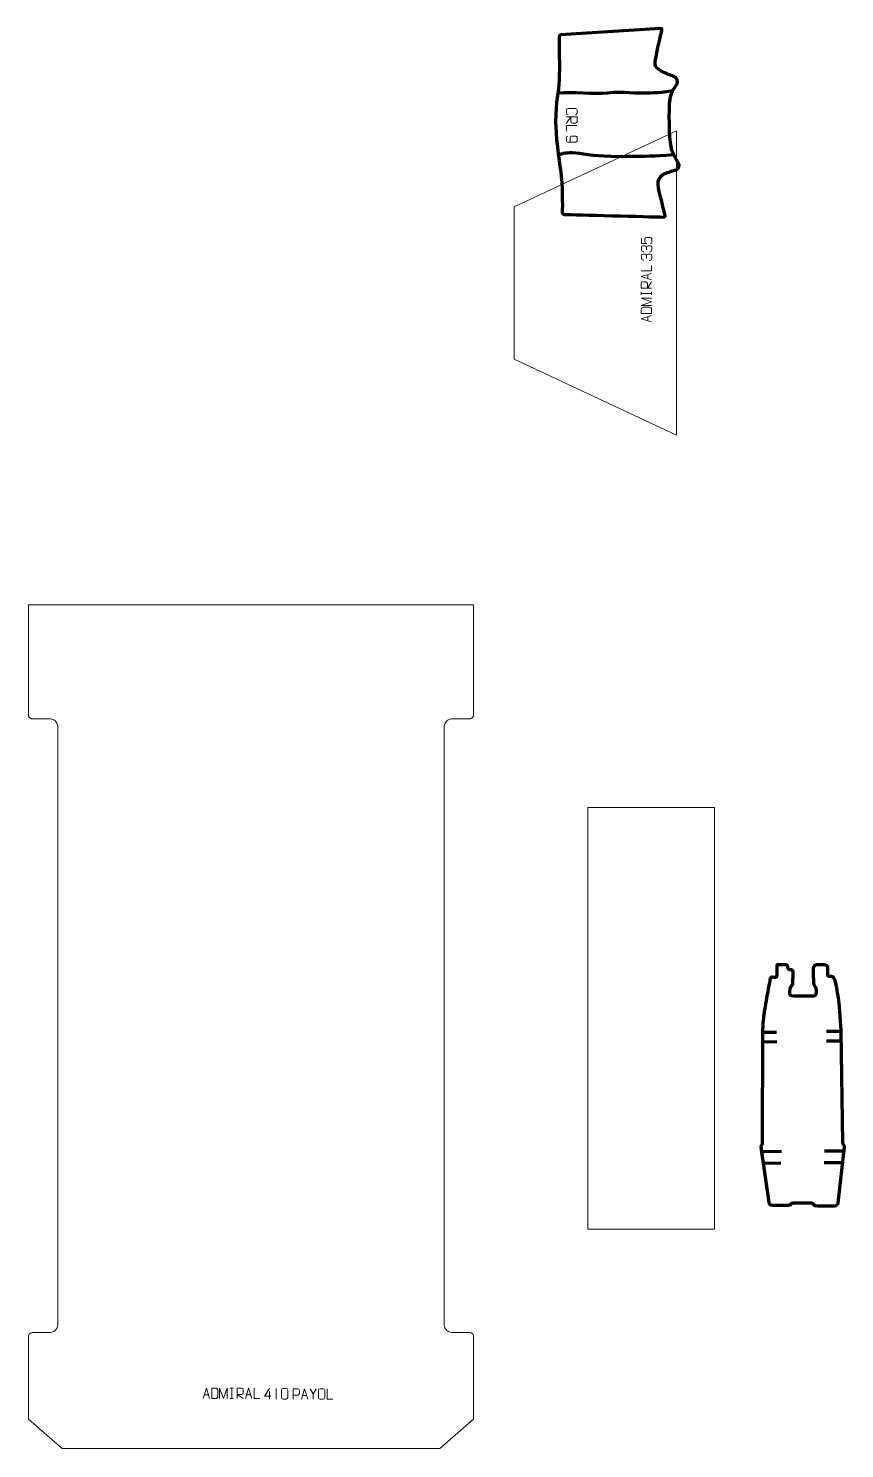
# Model space of a CAD drawing. Header units: millimetres. Extents: x -517 to 1416, y -1500 to 1867.
import ezdxf

# ---------------------------------------------------------------- set-up
doc = ezdxf.new("R2010")
doc.units = ezdxf.units.MM

msp = doc.modelspace()

# ---------------------------------------------------------------- linework, layer by layer
at = {"layer": 'layer 1', "color": 250, "lineweight": 9}
for points, knots in [([(761.3, 1662.1), (759, 1662.2), (757.5, 1663.9), (757.5, 1666.1), (757.5, 1666.1), (757.5, 1668.4), (757.5, 1670.7), (757.5, 1673.1), (757.5, 1673.1), (757.4, 1675), (759.3, 1677), (761.3, 1676.9), (761.3, 1676.9), (767.1, 1676.9), (772.8, 1676.9), (778.6, 1676.9), (778.6, 1676.9), (780.8, 1676.9), (782.5, 1675.2), (782.5, 1673), (782.5, 1673), (782.5, 1670.7), (782.5, 1668.4), (782.5, 1666.1), (782.5, 1666.1), (782.5, 1664.1), (781, 1662.1), (778.6, 1662.1)], [0, 0, 0, 0, 0.125, 0.125, 0.125, 0.125, 0.25, 0.25, 0.25, 0.25, 0.375, 0.375, 0.375, 0.375, 0.5, 0.5, 0.5, 0.5, 0.625, 0.625, 0.625, 0.625, 0.75, 0.75, 0.75, 0.75, 1, 1, 1, 1]), ([(757.5, 1656.9), (757.5, 1656.9), (782.4, 1656.9), (782.4, 1656.9), (782.4, 1656.9), (782.4, 1653.3), (782.4, 1649.7), (782.4, 1646.2), (782.4, 1646.2), (782.4, 1643.8), (780.9, 1642.3), (778.5, 1642.3), (778.5, 1642.3), (776.5, 1642.3), (773.4, 1642.3), (771.4, 1642.3), (771.4, 1642.3), (769.5, 1642.3), (767.6, 1644.1), (767.6, 1646.1), (767.6, 1646.1), (767.6, 1646.1), (767.6, 1656.9), (767.6, 1656.9), (767.6, 1656.9), (767.6, 1656.9), (757.5, 1642.3), (757.5, 1642.3)], [0, 0, 0, 0, 0.125, 0.125, 0.125, 0.125, 0.25, 0.25, 0.25, 0.25, 0.375, 0.375, 0.375, 0.375, 0.5, 0.5, 0.5, 0.5, 0.625, 0.625, 0.625, 0.625, 0.75, 0.75, 0.75, 0.75, 1, 1, 1, 1]), ([(757.5, 1623.1), (757.5, 1623.1), (757.5, 1636.1), (757.5, 1636.1), (757.5, 1636.1), (757.5, 1636.1), (782.4, 1636.1), (782.4, 1636.1)], [0, 0, 0, 0, 0.333333, 0.333333, 0.333333, 0.333333, 1, 1, 1, 1]), ([(760.4, 1611.5), (759.1, 1611.5), (757.4, 1610.1), (757.5, 1608.6), (757.5, 1608.6), (757.5, 1605.6), (757.5, 1602.6), (757.5, 1599.6), (757.5, 1599.6), (757.4, 1598.4), (758.9, 1596.7), (760.4, 1596.7), (760.4, 1596.7), (766.8, 1596.7), (773.1, 1596.7), (779.5, 1596.7), (779.5, 1596.7), (780.7, 1596.7), (782.4, 1598.4), (782.5, 1599.6), (782.5, 1599.6), (782.5, 1602.6), (782.5, 1605.6), (782.5, 1608.6), (782.5, 1608.6), (782.4, 1609.8), (780.8, 1611.5), (779.5, 1611.5), (779.5, 1611.5), (775.9, 1611.5), (772.3, 1611.5), (768.8, 1611.5), (768.8, 1611.5), (767.3, 1611.5), (765.8, 1609.9), (765.8, 1608.6), (765.8, 1608.6), (765.8, 1605.6), (765.8, 1602.6), (765.8, 1599.6), (765.8, 1599.6), (765.8, 1598.3), (767.3, 1596.6), (768.8, 1596.7)], [0, 0, 0, 0, 0.083333, 0.083333, 0.083333, 0.083333, 0.166667, 0.166667, 0.166667, 0.166667, 0.25, 0.25, 0.25, 0.25, 0.333333, 0.333333, 0.333333, 0.333333, 0.416667, 0.416667, 0.416667, 0.416667, 0.5, 0.5, 0.5, 0.5, 0.583333, 0.583333, 0.583333, 0.583333, 0.666667, 0.666667, 0.666667, 0.666667, 0.75, 0.75, 0.75, 0.75, 0.833333, 0.833333, 0.833333, 0.833333, 1, 1, 1, 1]), ([(940.7, 1336.9), (940.7, 1336.9), (938.8, 1336.9), (938.8, 1336.9), (938.8, 1336.9), (937.1, 1336.9), (935, 1339.5), (935, 1341.6), (935, 1341.6), (935, 1343.6), (935, 1345.7), (935, 1347.8), (935, 1347.8), (935, 1350), (936.8, 1351.6), (938.7, 1351.6), (938.7, 1351.6), (940.2, 1351.6), (941.6, 1351.6), (943, 1351.6), (943, 1351.6), (944.7, 1351.6), (946.9, 1350), (946.9, 1347.8), (946.9, 1347.8), (946.9, 1350), (948.7, 1351.6), (950.8, 1351.6), (950.8, 1351.6), (952.6, 1351.6), (954.4, 1351.6), (956.1, 1351.6), (956.1, 1351.6), (958.2, 1351.6), (960, 1349.6), (960, 1347.8), (960, 1347.8), (960, 1345.7), (960, 1343.6), (960, 1341.6), (960, 1341.6), (959.9, 1339.4), (957.5, 1336.9), (956.1, 1336.8), (956.1, 1336.8), (956.1, 1336.8), (954.2, 1336.8), (954.2, 1336.8)], [0, 0, 0, 0, 0.076923, 0.076923, 0.076923, 0.076923, 0.153846, 0.153846, 0.153846, 0.153846, 0.230769, 0.230769, 0.230769, 0.230769, 0.307692, 0.307692, 0.307692, 0.307692, 0.384615, 0.384615, 0.384615, 0.384615, 0.461538, 0.461538, 0.461538, 0.461538, 0.538462, 0.538462, 0.538462, 0.538462, 0.615385, 0.615385, 0.615385, 0.615385, 0.692308, 0.692308, 0.692308, 0.692308, 0.769231, 0.769231, 0.769231, 0.769231, 0.846154, 0.846154, 0.846154, 0.846154, 1, 1, 1, 1]), ([(935.1, 1369.3), (935.1, 1369.3), (935.1, 1356.4), (935.1, 1356.4), (935.1, 1356.4), (939.3, 1356.4), (943.5, 1356.4), (947.7, 1356.4), (947.7, 1356.4), (944.4, 1356.4), (943.4, 1358), (943.3, 1360.8), (943.3, 1360.8), (943.3, 1363.3), (943.3, 1365.7), (943.3, 1368.2), (943.3, 1368.2), (943.3, 1369.8), (945.7, 1371.3), (947.7, 1371.3), (947.7, 1371.3), (950.3, 1371.3), (952.9, 1371.3), (955.5, 1371.3), (955.5, 1371.3), (957.5, 1371.4), (959.9, 1369.9), (960, 1368.2), (960, 1368.2), (960, 1366.3), (960, 1361.4), (960, 1359.4), (960, 1359.4), (960, 1357.6), (958, 1356.5), (955.5, 1356.5)], [0, 0, 0, 0, 0.1, 0.1, 0.1, 0.1, 0.2, 0.2, 0.2, 0.2, 0.3, 0.3, 0.3, 0.3, 0.4, 0.4, 0.4, 0.4, 0.5, 0.5, 0.5, 0.5, 0.6, 0.6, 0.6, 0.6, 0.7, 0.7, 0.7, 0.7, 0.8, 0.8, 0.8, 0.8, 1, 1, 1, 1]), ([(940.7, 1316.9), (940.7, 1316.9), (938.8, 1316.9), (938.8, 1316.9), (938.8, 1316.9), (937.1, 1316.9), (935, 1319.5), (935, 1321.6), (935, 1321.6), (935, 1323.6), (935, 1325.7), (935, 1327.8), (935, 1327.8), (935, 1330), (936.8, 1331.6), (938.7, 1331.6), (938.7, 1331.6), (940.2, 1331.6), (941.6, 1331.6), (943, 1331.6), (943, 1331.6), (944.7, 1331.6), (946.9, 1330), (946.9, 1327.8), (946.9, 1327.8), (946.9, 1330), (948.7, 1331.6), (950.8, 1331.6), (950.8, 1331.6), (952.6, 1331.6), (954.4, 1331.6), (956.1, 1331.6), (956.1, 1331.6), (958.2, 1331.6), (960, 1329.6), (960, 1327.8), (960, 1327.8), (960, 1325.7), (960, 1323.6), (960, 1321.6), (960, 1321.6), (959.9, 1319.4), (957.5, 1316.9), (956.1, 1316.8), (956.1, 1316.8), (956.1, 1316.8), (954.2, 1316.8), (954.2, 1316.8)], [0, 0, 0, 0, 0.076923, 0.076923, 0.076923, 0.076923, 0.153846, 0.153846, 0.153846, 0.153846, 0.230769, 0.230769, 0.230769, 0.230769, 0.307692, 0.307692, 0.307692, 0.307692, 0.384615, 0.384615, 0.384615, 0.384615, 0.461538, 0.461538, 0.461538, 0.461538, 0.538462, 0.538462, 0.538462, 0.538462, 0.615385, 0.615385, 0.615385, 0.615385, 0.692308, 0.692308, 0.692308, 0.692308, 0.769231, 0.769231, 0.769231, 0.769231, 0.846154, 0.846154, 0.846154, 0.846154, 1, 1, 1, 1]), ([(959.2, 1304.9), (959.2, 1304.9), (959.2, 1292), (959.2, 1292), (959.2, 1292), (959.2, 1292), (934.3, 1292), (934.3, 1292)], [0, 0, 0, 0, 0.333333, 0.333333, 0.333333, 0.333333, 1, 1, 1, 1]), ([(959.2, 1271), (959.2, 1271), (934.3, 1278.3), (934.3, 1278.3), (934.3, 1278.3), (934.3, 1278.3), (959.2, 1285.9), (959.2, 1285.9)], [0, 0, 0, 0, 0.333333, 0.333333, 0.333333, 0.333333, 1, 1, 1, 1]), ([(959.2, 1251.1), (959.2, 1251.1), (934.3, 1251.1), (934.3, 1251.1), (934.3, 1251.1), (934.3, 1254.7), (934.3, 1258.3), (934.3, 1261.9), (934.3, 1261.9), (934.3, 1264.2), (935.8, 1265.8), (938.2, 1265.8), (938.2, 1265.8), (940.2, 1265.8), (943.3, 1265.8), (945.3, 1265.8), (945.3, 1265.8), (947.2, 1265.8), (949.1, 1263.9), (949.1, 1261.9), (949.1, 1261.9), (949.1, 1261.9), (949.1, 1251.1), (949.1, 1251.1), (949.1, 1251.1), (949.1, 1251.1), (959.2, 1265.8), (959.2, 1265.8)], [0, 0, 0, 0, 0.125, 0.125, 0.125, 0.125, 0.25, 0.25, 0.25, 0.25, 0.375, 0.375, 0.375, 0.375, 0.5, 0.5, 0.5, 0.5, 0.625, 0.625, 0.625, 0.625, 0.75, 0.75, 0.75, 0.75, 1, 1, 1, 1]), ([(959.2, 1209.6), (959.2, 1209.6), (934.3, 1209.6), (934.3, 1209.6), (934.3, 1209.6), (934.3, 1209.6), (959.2, 1218.5), (959.2, 1218.5), (959.2, 1218.5), (959.2, 1218.5), (934.3, 1227.3), (934.3, 1227.3), (934.3, 1227.3), (934.3, 1227.3), (959.2, 1227.3), (959.2, 1227.3)], [0, 0, 0, 0, 0.2, 0.2, 0.2, 0.2, 0.4, 0.4, 0.4, 0.4, 0.6, 0.6, 0.6, 0.6, 1, 1, 1, 1]), ([(959.2, 1191), (959.2, 1193.4), (959.2, 1198.3), (959.2, 1200.6), (959.2, 1200.6), (959.3, 1202.6), (955.8, 1205.9), (953.8, 1205.9), (953.8, 1205.9), (948, 1205.9), (945.8, 1205.9), (940, 1205.9), (940, 1205.9), (937.9, 1205.9), (934.3, 1202.5), (934.3, 1200.3), (934.3, 1200.3), (934.3, 1198), (934.3, 1193.3), (934.3, 1191), (934.3, 1191), (940, 1191), (953.4, 1191), (959.2, 1191)], [0, 0, 0, 0, 0.142857, 0.142857, 0.142857, 0.142857, 0.285714, 0.285714, 0.285714, 0.285714, 0.428571, 0.428571, 0.428571, 0.428571, 0.571429, 0.571429, 0.571429, 0.571429, 0.714286, 0.714286, 0.714286, 0.714286, 1, 1, 1, 1]), ([(959.2, 1171), (959.2, 1171), (934.3, 1178.3), (934.3, 1178.3), (934.3, 1178.3), (934.3, 1178.3), (959.2, 1185.9), (959.2, 1185.9)], [0, 0, 0, 0, 0.333333, 0.333333, 0.333333, 0.333333, 1, 1, 1, 1]), ([(-103.2, -1381.5), (-103.2, -1381.5), (-95.8, -1356.5), (-95.8, -1356.5), (-95.8, -1356.5), (-95.8, -1356.5), (-88.3, -1381.5), (-88.3, -1381.5)], [0, 0, 0, 0, 0.333333, 0.333333, 0.333333, 0.333333, 1, 1, 1, 1]), ([(-83.1, -1381.5), (-80.8, -1381.5), (-75.8, -1381.5), (-73.5, -1381.5), (-73.5, -1381.5), (-71.6, -1381.6), (-68.3, -1378.1), (-68.3, -1376), (-68.3, -1376), (-68.3, -1370.3), (-68.3, -1368.1), (-68.3, -1362.3), (-68.3, -1362.3), (-68.3, -1360.2), (-71.7, -1356.5), (-73.8, -1356.5), (-73.8, -1356.5), (-76.1, -1356.5), (-80.9, -1356.5), (-83.2, -1356.5), (-83.2, -1356.5), (-83.2, -1362.3), (-83.1, -1375.7), (-83.1, -1381.5)], [0, 0, 0, 0, 0.142857, 0.142857, 0.142857, 0.142857, 0.285714, 0.285714, 0.285714, 0.285714, 0.428571, 0.428571, 0.428571, 0.428571, 0.571429, 0.571429, 0.571429, 0.571429, 0.714286, 0.714286, 0.714286, 0.714286, 1, 1, 1, 1]), ([(-64.6, -1381.5), (-64.6, -1381.5), (-64.6, -1356.5), (-64.6, -1356.5), (-64.6, -1356.5), (-64.6, -1356.5), (-55.6, -1381.5), (-55.6, -1381.5), (-55.6, -1381.5), (-55.6, -1381.5), (-46.9, -1356.5), (-46.9, -1356.5), (-46.9, -1356.5), (-46.9, -1356.5), (-46.9, -1381.5), (-46.9, -1381.5)], [0, 0, 0, 0, 0.2, 0.2, 0.2, 0.2, 0.4, 0.4, 0.4, 0.4, 0.6, 0.6, 0.6, 0.6, 1, 1, 1, 1]), ([(-23.1, -1381.5), (-23.1, -1381.5), (-23.1, -1356.5), (-23.1, -1356.5), (-23.1, -1356.5), (-19.5, -1356.5), (-15.9, -1356.5), (-12.3, -1356.5), (-12.3, -1356.5), (-9.9, -1356.6), (-8.4, -1358.1), (-8.4, -1360.4), (-8.4, -1360.4), (-8.4, -1362.5), (-8.4, -1365.5), (-8.4, -1367.6), (-8.4, -1367.6), (-8.4, -1369.4), (-10.2, -1371.4), (-12.2, -1371.4), (-12.2, -1371.4), (-12.2, -1371.4), (-23.1, -1371.4), (-23.1, -1371.4), (-23.1, -1371.4), (-23.1, -1371.4), (-8.4, -1381.5), (-8.4, -1381.5)], [0, 0, 0, 0, 0.125, 0.125, 0.125, 0.125, 0.25, 0.25, 0.25, 0.25, 0.375, 0.375, 0.375, 0.375, 0.5, 0.5, 0.5, 0.5, 0.625, 0.625, 0.625, 0.625, 0.75, 0.75, 0.75, 0.75, 1, 1, 1, 1]), ([(-3.2, -1381.5), (-3.2, -1381.5), (4.2, -1356.5), (4.2, -1356.5), (4.2, -1356.5), (4.2, -1356.5), (11.7, -1381.5), (11.7, -1381.5)], [0, 0, 0, 0, 0.333333, 0.333333, 0.333333, 0.333333, 1, 1, 1, 1]), ([(30.7, -1381.5), (30.7, -1381.5), (17.8, -1381.5), (17.8, -1381.5), (17.8, -1381.5), (17.8, -1381.5), (17.8, -1356.5), (17.8, -1356.5)], [0, 0, 0, 0, 0.333333, 0.333333, 0.333333, 0.333333, 1, 1, 1, 1]), ([(57, -1375.5), (57, -1375.5), (42.2, -1375.5), (42.2, -1375.5), (42.2, -1375.5), (42.2, -1375.5), (54.1, -1357.5), (54.1, -1357.5)], [0, 0, 0, 0, 0.333333, 0.333333, 0.333333, 0.333333, 1, 1, 1, 1]), ([(86, -1357.5), (88.4, -1357.5), (90.7, -1357.5), (93.1, -1357.5), (93.1, -1357.5), (95.1, -1357.4), (97.1, -1358.9), (97.1, -1361.4), (97.1, -1361.4), (97.1, -1367.1), (97.1, -1372.9), (97.1, -1378.6), (97.1, -1378.6), (97, -1381), (95.3, -1382.5), (93.1, -1382.5), (93.1, -1382.5), (90.7, -1382.5), (88.4, -1382.5), (86, -1382.5), (86, -1382.5), (84, -1382.6), (82, -1380.7), (82, -1378.7), (82, -1378.7), (82, -1372.9), (82, -1367.1), (82, -1361.3), (82, -1361.3), (82, -1359.2), (83.8, -1357.5), (86, -1357.5)], [0, 0, 0, 0, 0.111111, 0.111111, 0.111111, 0.111111, 0.222222, 0.222222, 0.222222, 0.222222, 0.333333, 0.333333, 0.333333, 0.333333, 0.444444, 0.444444, 0.444444, 0.444444, 0.555556, 0.555556, 0.555556, 0.555556, 0.666667, 0.666667, 0.666667, 0.666667, 0.777778, 0.777778, 0.777778, 0.777778, 1, 1, 1, 1]), ([(109.8, -1383.1), (109.8, -1383.1), (109.8, -1358.1), (109.8, -1358.1), (109.8, -1358.1), (113.4, -1358.1), (117, -1358.1), (120.6, -1358.1), (120.6, -1358.1), (122.9, -1358.1), (124.5, -1359.6), (124.5, -1362), (124.5, -1362), (124.5, -1364), (124.5, -1367.1), (124.5, -1369.1), (124.5, -1369.1), (124.5, -1371), (122.6, -1372.9), (120.6, -1373), (120.6, -1373), (120.6, -1373), (109.8, -1373), (109.8, -1373)], [0, 0, 0, 0, 0.142857, 0.142857, 0.142857, 0.142857, 0.285714, 0.285714, 0.285714, 0.285714, 0.428571, 0.428571, 0.428571, 0.428571, 0.571429, 0.571429, 0.571429, 0.571429, 0.714286, 0.714286, 0.714286, 0.714286, 1, 1, 1, 1]), ([(129.7, -1383.1), (129.7, -1383.1), (137, -1358.1), (137, -1358.1), (137, -1358.1), (137, -1358.1), (144.6, -1383.1), (144.6, -1383.1)], [0, 0, 0, 0, 0.333333, 0.333333, 0.333333, 0.333333, 1, 1, 1, 1]), ([(164.5, -1358.1), (164.5, -1358.1), (157.1, -1370), (157.1, -1370), (157.1, -1370), (157.1, -1370), (157.1, -1383.1), (157.1, -1383.1)], [0, 0, 0, 0, 0.333333, 0.333333, 0.333333, 0.333333, 1, 1, 1, 1]), ([(173.6, -1358.1), (175.9, -1358.1), (178.3, -1358.1), (180.6, -1358.1), (180.6, -1358.1), (182.5, -1358.1), (184.5, -1359.6), (184.6, -1362), (184.6, -1362), (184.6, -1367.7), (184.6, -1373.5), (184.6, -1379.2), (184.6, -1379.2), (184.4, -1381.6), (182.7, -1383), (180.6, -1383.1), (180.6, -1383.1), (178.3, -1383.1), (175.9, -1383.1), (173.6, -1383.1), (173.6, -1383.1), (171.7, -1383.2), (169.7, -1381.3), (169.7, -1379.3), (169.7, -1379.3), (169.7, -1373.5), (169.7, -1367.7), (169.7, -1361.9), (169.7, -1361.9), (169.7, -1359.8), (171.5, -1358.1), (173.6, -1358.1)], [0, 0, 0, 0, 0.111111, 0.111111, 0.111111, 0.111111, 0.222222, 0.222222, 0.222222, 0.222222, 0.333333, 0.333333, 0.333333, 0.333333, 0.444444, 0.444444, 0.444444, 0.444444, 0.555556, 0.555556, 0.555556, 0.555556, 0.666667, 0.666667, 0.666667, 0.666667, 0.777778, 0.777778, 0.777778, 0.777778, 1, 1, 1, 1]), ([(203.6, -1383.1), (203.6, -1383.1), (190.7, -1383.1), (190.7, -1383.1), (190.7, -1383.1), (190.7, -1383.1), (190.7, -1358.1), (190.7, -1358.1)], [0, 0, 0, 0, 0.333333, 0.333333, 0.333333, 0.333333, 1, 1, 1, 1])]:
    msp.add_open_spline(points, degree=3, knots=knots, dxfattribs=at)
at = {"layer": 'layer 1', "color": 242, "lineweight": 9}
for points, knots in [([(633.5, 1082.4), (633.5, 1082.4), (633.5, 1443.9), (633.5, 1443.9), (633.5, 1443.9), (633.5, 1443.9), (1018.5, 1624.1), (1018.5, 1624.1), (1018.5, 1624.1), (1018.5, 1624.1), (1018.5, 902.2), (1018.5, 902.2), (1018.5, 902.2), (1018.5, 902.2), (633.5, 1082.4), (633.5, 1082.4)], [0, 0, 0, 0, 0.2, 0.2, 0.2, 0.2, 0.4, 0.4, 0.4, 0.4, 0.6, 0.6, 0.6, 0.6, 1, 1, 1, 1]), ([(532.5, -1226.3), (532.5, -1226.3), (533.6, -1227.1), (533.6, -1227.1), (533.6, -1227.1), (533.6, -1227.1), (534.6, -1227.9), (534.6, -1227.9), (534.6, -1227.9), (534.6, -1227.9), (535.4, -1228.9), (535.4, -1228.9), (535.4, -1228.9), (535.4, -1228.9), (536.2, -1230), (536.2, -1230), (536.2, -1230), (536.2, -1230), (536.7, -1231.2), (536.7, -1231.2), (536.7, -1231.2), (536.7, -1231.2), (537.2, -1232.4), (537.2, -1232.4), (537.2, -1232.4), (537.2, -1232.4), (537.4, -1233.7), (537.4, -1233.7), (537.4, -1233.7), (537.4, -1233.7), (537.5, -1235), (537.5, -1235), (537.5, -1235), (537.5, -1235), (537.5, -1430), (537.5, -1430), (537.5, -1430), (537.5, -1430), (457.5, -1500), (457.5, -1500), (457.5, -1500), (457.5, -1500), (-437.5, -1500), (-437.5, -1500), (-437.5, -1500), (-437.5, -1500), (-517.5, -1430), (-517.5, -1430), (-517.5, -1430), (-517.5, -1430), (-517.5, -1235), (-517.5, -1235), (-517.5, -1235), (-517.5, -1235), (-517.4, -1233.7), (-517.4, -1233.7), (-517.4, -1233.7), (-517.4, -1233.7), (-517.2, -1232.4), (-517.2, -1232.4), (-517.2, -1232.4), (-517.2, -1232.4), (-516.7, -1231.2), (-516.7, -1231.2), (-516.7, -1231.2), (-516.7, -1231.2), (-516.2, -1230), (-516.2, -1230), (-516.2, -1230), (-516.2, -1230), (-515.4, -1228.9), (-515.4, -1228.9), (-515.4, -1228.9), (-515.4, -1228.9), (-514.6, -1227.9), (-514.6, -1227.9), (-514.6, -1227.9), (-514.6, -1227.9), (-513.6, -1227.1), (-513.6, -1227.1), (-513.6, -1227.1), (-513.6, -1227.1), (-512.5, -1226.3), (-512.5, -1226.3), (-512.5, -1226.3), (-512.5, -1226.3), (-511.3, -1225.8), (-511.3, -1225.8), (-511.3, -1225.8), (-511.3, -1225.8), (-510.1, -1225.3), (-510.1, -1225.3), (-510.1, -1225.3), (-510.1, -1225.3), (-508.8, -1225.1), (-508.8, -1225.1), (-508.8, -1225.1), (-508.8, -1225.1), (-507.5, -1225), (-507.5, -1225), (-507.5, -1225), (-507.5, -1225), (-467.5, -1225), (-467.5, -1225), (-467.5, -1225), (-467.5, -1225), (-464.9, -1224.8), (-464.9, -1224.8), (-464.9, -1224.8), (-464.9, -1224.8), (-462.3, -1224.3), (-462.3, -1224.3), (-462.3, -1224.3), (-462.3, -1224.3), (-459.8, -1223.5), (-459.8, -1223.5), (-459.8, -1223.5), (-459.8, -1223.5), (-457.5, -1222.3), (-457.5, -1222.3), (-457.5, -1222.3), (-457.5, -1222.3), (-455.3, -1220.9), (-455.3, -1220.9), (-455.3, -1220.9), (-455.3, -1220.9), (-453.4, -1219.1), (-453.4, -1219.1), (-453.4, -1219.1), (-453.4, -1219.1), (-451.6, -1217.2), (-451.6, -1217.2), (-451.6, -1217.2), (-451.6, -1217.2), (-450.2, -1215), (-450.2, -1215), (-450.2, -1215), (-450.2, -1215), (-449, -1212.7), (-449, -1212.7), (-449, -1212.7), (-449, -1212.7), (-448.2, -1210.2), (-448.2, -1210.2), (-448.2, -1210.2), (-448.2, -1210.2), (-447.7, -1207.6), (-447.7, -1207.6), (-447.7, -1207.6), (-447.7, -1207.6), (-447.5, -1205), (-447.5, -1205), (-447.5, -1205), (-447.5, -1205), (-447.5, 210), (-447.5, 210), (-447.5, 210), (-447.5, 210), (-447.7, 212.6), (-447.7, 212.6), (-447.7, 212.6), (-447.7, 212.6), (-448.2, 215.2), (-448.2, 215.2), (-448.2, 215.2), (-448.2, 215.2), (-449, 217.6), (-449, 217.6), (-449, 217.6), (-449, 217.6), (-450.2, 220), (-450.2, 220), (-450.2, 220), (-450.2, 220), (-451.6, 222.1), (-451.6, 222.1), (-451.6, 222.1), (-451.6, 222.1), (-453.3, 224.1), (-453.3, 224.1), (-453.3, 224.1), (-453.3, 224.1), (-455.3, 225.8), (-455.3, 225.8), (-455.3, 225.8), (-455.3, 225.8), (-457.4, 227.3), (-457.4, 227.3), (-457.4, 227.3), (-457.4, 227.3), (-459.8, 228.4), (-459.8, 228.4), (-459.8, 228.4), (-459.8, 228.4), (-462.2, 229.3), (-462.2, 229.3), (-462.2, 229.3), (-462.2, 229.3), (-464.8, 229.8), (-464.8, 229.8), (-464.8, 229.8), (-464.8, 229.8), (-467.4, 230), (-467.4, 230), (-467.4, 230), (-467.4, 230), (-507.5, 230), (-507.5, 230), (-507.5, 230), (-507.5, 230), (-508.8, 230.1), (-508.8, 230.1), (-508.8, 230.1), (-508.8, 230.1), (-510.1, 230.3), (-510.1, 230.3), (-510.1, 230.3), (-510.1, 230.3), (-511.3, 230.8), (-511.3, 230.8), (-511.3, 230.8), (-511.3, 230.8), (-512.5, 231.3), (-512.5, 231.3), (-512.5, 231.3), (-512.5, 231.3), (-513.6, 232.1), (-513.6, 232.1), (-513.6, 232.1), (-513.6, 232.1), (-514.6, 232.9), (-514.6, 232.9), (-514.6, 232.9), (-514.6, 232.9), (-515.4, 233.9), (-515.4, 233.9), (-515.4, 233.9), (-515.4, 233.9), (-516.2, 235), (-516.2, 235), (-516.2, 235), (-516.2, 235), (-516.7, 236.2), (-516.7, 236.2), (-516.7, 236.2), (-516.7, 236.2), (-517.2, 237.4), (-517.2, 237.4), (-517.2, 237.4), (-517.2, 237.4), (-517.4, 238.7), (-517.4, 238.7), (-517.4, 238.7), (-517.4, 238.7), (-517.5, 240), (-517.5, 240), (-517.5, 240), (-517.5, 240), (-517.5, 500), (-517.5, 500), (-517.5, 500), (-517.5, 500), (537.5, 500), (537.5, 500), (537.5, 500), (537.5, 500), (537.5, 240), (537.5, 240), (537.5, 240), (537.5, 240), (537.4, 238.7), (537.4, 238.7), (537.4, 238.7), (537.4, 238.7), (537.2, 237.4), (537.2, 237.4), (537.2, 237.4), (537.2, 237.4), (536.7, 236.2), (536.7, 236.2), (536.7, 236.2), (536.7, 236.2), (536.2, 235), (536.2, 235), (536.2, 235), (536.2, 235), (535.4, 233.9), (535.4, 233.9), (535.4, 233.9), (535.4, 233.9), (534.6, 232.9), (534.6, 232.9), (534.6, 232.9), (534.6, 232.9), (533.6, 232.1), (533.6, 232.1), (533.6, 232.1), (533.6, 232.1), (532.5, 231.3), (532.5, 231.3), (532.5, 231.3), (532.5, 231.3), (531.3, 230.8), (531.3, 230.8), (531.3, 230.8), (531.3, 230.8), (530.1, 230.3), (530.1, 230.3), (530.1, 230.3), (530.1, 230.3), (528.8, 230.1), (528.8, 230.1), (528.8, 230.1), (528.8, 230.1), (527.5, 230), (527.5, 230), (527.5, 230), (527.5, 230), (487.4, 230), (487.4, 230), (487.4, 230), (487.4, 230), (484.8, 229.8), (484.8, 229.8), (484.8, 229.8), (484.8, 229.8), (482.2, 229.3), (482.2, 229.3), (482.2, 229.3), (482.2, 229.3), (479.8, 228.4), (479.8, 228.4), (479.8, 228.4), (479.8, 228.4), (477.4, 227.3), (477.4, 227.3), (477.4, 227.3), (477.4, 227.3), (475.3, 225.8), (475.3, 225.8), (475.3, 225.8), (475.3, 225.8), (473.3, 224.1), (473.3, 224.1), (473.3, 224.1), (473.3, 224.1), (471.6, 222.1), (471.6, 222.1), (471.6, 222.1), (471.6, 222.1), (470.2, 220), (470.2, 220), (470.2, 220), (470.2, 220), (469, 217.6), (469, 217.6), (469, 217.6), (469, 217.6), (468.2, 215.2), (468.2, 215.2), (468.2, 215.2), (468.2, 215.2), (467.7, 212.6), (467.7, 212.6), (467.7, 212.6), (467.7, 212.6), (467.5, 210), (467.5, 210), (467.5, 210), (467.5, 210), (467.5, -1205), (467.5, -1205), (467.5, -1205), (467.5, -1205), (467.7, -1207.6), (467.7, -1207.6), (467.7, -1207.6), (467.7, -1207.6), (468.2, -1210.2), (468.2, -1210.2), (468.2, -1210.2), (468.2, -1210.2), (469, -1212.7), (469, -1212.7), (469, -1212.7), (469, -1212.7), (470.2, -1215), (470.2, -1215), (470.2, -1215), (470.2, -1215), (471.6, -1217.2), (471.6, -1217.2), (471.6, -1217.2), (471.6, -1217.2), (473.4, -1219.1), (473.4, -1219.1), (473.4, -1219.1), (473.4, -1219.1), (475.3, -1220.9), (475.3, -1220.9), (475.3, -1220.9), (475.3, -1220.9), (477.5, -1222.3), (477.5, -1222.3), (477.5, -1222.3), (477.5, -1222.3), (479.8, -1223.5), (479.8, -1223.5), (479.8, -1223.5), (479.8, -1223.5), (482.3, -1224.3), (482.3, -1224.3), (482.3, -1224.3), (482.3, -1224.3), (484.9, -1224.8), (484.9, -1224.8), (484.9, -1224.8), (484.9, -1224.8), (487.5, -1225), (487.5, -1225), (487.5, -1225), (487.5, -1225), (527.5, -1225), (527.5, -1225), (527.5, -1225), (527.5, -1225), (528.8, -1225.1), (528.8, -1225.1), (528.8, -1225.1), (528.8, -1225.1), (530.1, -1225.3), (530.1, -1225.3), (530.1, -1225.3), (530.1, -1225.3), (531.3, -1225.8), (531.3, -1225.8), (531.3, -1225.8), (531.3, -1225.8), (532.5, -1226.3), (532.5, -1226.3)], [0, 0, 0, 0, 0.009009, 0.009009, 0.009009, 0.009009, 0.018018, 0.018018, 0.018018, 0.018018, 0.027027, 0.027027, 0.027027, 0.027027, 0.036036, 0.036036, 0.036036, 0.036036, 0.045045, 0.045045, 0.045045, 0.045045, 0.054054, 0.054054, 0.054054, 0.054054, 0.063063, 0.063063, 0.063063, 0.063063, 0.072072, 0.072072, 0.072072, 0.072072, 0.081081, 0.081081, 0.081081, 0.081081, 0.09009, 0.09009, 0.09009, 0.09009, 0.099099, 0.099099, 0.099099, 0.099099, 0.108108, 0.108108, 0.108108, 0.108108, 0.117117, 0.117117, 0.117117, 0.117117, 0.126126, 0.126126, 0.126126, 0.126126, 0.135135, 0.135135, 0.135135, 0.135135, 0.144144, 0.144144, 0.144144, 0.144144, 0.153153, 0.153153, 0.153153, 0.153153, 0.162162, 0.162162, 0.162162, 0.162162, 0.171171, 0.171171, 0.171171, 0.171171, 0.18018, 0.18018, 0.18018, 0.18018, 0.189189, 0.189189, 0.189189, 0.189189, 0.198198, 0.198198, 0.198198, 0.198198, 0.207207, 0.207207, 0.207207, 0.207207, 0.216216, 0.216216, 0.216216, 0.216216, 0.225225, 0.225225, 0.225225, 0.225225, 0.234234, 0.234234, 0.234234, 0.234234, 0.243243, 0.243243, 0.243243, 0.243243, 0.252252, 0.252252, 0.252252, 0.252252, 0.261261, 0.261261, 0.261261, 0.261261, 0.27027, 0.27027, 0.27027, 0.27027, 0.279279, 0.279279, 0.279279, 0.279279, 0.288288, 0.288288, 0.288288, 0.288288, 0.297297, 0.297297, 0.297297, 0.297297, 0.306306, 0.306306, 0.306306, 0.306306, 0.315315, 0.315315, 0.315315, 0.315315, 0.324324, 0.324324, 0.324324, 0.324324, 0.333333, 0.333333, 0.333333, 0.333333, 0.342342, 0.342342, 0.342342, 0.342342, 0.351351, 0.351351, 0.351351, 0.351351, 0.36036, 0.36036, 0.36036, 0.36036, 0.369369, 0.369369, 0.369369, 0.369369, 0.378378, 0.378378, 0.378378, 0.378378, 0.387387, 0.387387, 0.387387, 0.387387, 0.396396, 0.396396, 0.396396, 0.396396, 0.405405, 0.405405, 0.405405, 0.405405, 0.414414, 0.414414, 0.414414, 0.414414, 0.423423, 0.423423, 0.423423, 0.423423, 0.432432, 0.432432, 0.432432, 0.432432, 0.441441, 0.441441, 0.441441, 0.441441, 0.45045, 0.45045, 0.45045, 0.45045, 0.459459, 0.459459, 0.459459, 0.459459, 0.468468, 0.468468, 0.468468, 0.468468, 0.477477, 0.477477, 0.477477, 0.477477, 0.486486, 0.486486, 0.486486, 0.486486, 0.495495, 0.495495, 0.495495, 0.495495, 0.504505, 0.504505, 0.504505, 0.504505, 0.513514, 0.513514, 0.513514, 0.513514, 0.522523, 0.522523, 0.522523, 0.522523, 0.531532, 0.531532, 0.531532, 0.531532, 0.540541, 0.540541, 0.540541, 0.540541, 0.54955, 0.54955, 0.54955, 0.54955, 0.558559, 0.558559, 0.558559, 0.558559, 0.567568, 0.567568, 0.567568, 0.567568, 0.576577, 0.576577, 0.576577, 0.576577, 0.585586, 0.585586, 0.585586, 0.585586, 0.594595, 0.594595, 0.594595, 0.594595, 0.603604, 0.603604, 0.603604, 0.603604, 0.612613, 0.612613, 0.612613, 0.612613, 0.621622, 0.621622, 0.621622, 0.621622, 0.630631, 0.630631, 0.630631, 0.630631, 0.63964, 0.63964, 0.63964, 0.63964, 0.648649, 0.648649, 0.648649, 0.648649, 0.657658, 0.657658, 0.657658, 0.657658, 0.666667, 0.666667, 0.666667, 0.666667, 0.675676, 0.675676, 0.675676, 0.675676, 0.684685, 0.684685, 0.684685, 0.684685, 0.693694, 0.693694, 0.693694, 0.693694, 0.702703, 0.702703, 0.702703, 0.702703, 0.711712, 0.711712, 0.711712, 0.711712, 0.720721, 0.720721, 0.720721, 0.720721, 0.72973, 0.72973, 0.72973, 0.72973, 0.738739, 0.738739, 0.738739, 0.738739, 0.747748, 0.747748, 0.747748, 0.747748, 0.756757, 0.756757, 0.756757, 0.756757, 0.765766, 0.765766, 0.765766, 0.765766, 0.774775, 0.774775, 0.774775, 0.774775, 0.783784, 0.783784, 0.783784, 0.783784, 0.792793, 0.792793, 0.792793, 0.792793, 0.801802, 0.801802, 0.801802, 0.801802, 0.810811, 0.810811, 0.810811, 0.810811, 0.81982, 0.81982, 0.81982, 0.81982, 0.828829, 0.828829, 0.828829, 0.828829, 0.837838, 0.837838, 0.837838, 0.837838, 0.846847, 0.846847, 0.846847, 0.846847, 0.855856, 0.855856, 0.855856, 0.855856, 0.864865, 0.864865, 0.864865, 0.864865, 0.873874, 0.873874, 0.873874, 0.873874, 0.882883, 0.882883, 0.882883, 0.882883, 0.891892, 0.891892, 0.891892, 0.891892, 0.900901, 0.900901, 0.900901, 0.900901, 0.90991, 0.90991, 0.90991, 0.90991, 0.918919, 0.918919, 0.918919, 0.918919, 0.927928, 0.927928, 0.927928, 0.927928, 0.936937, 0.936937, 0.936937, 0.936937, 0.945946, 0.945946, 0.945946, 0.945946, 0.954955, 0.954955, 0.954955, 0.954955, 0.963964, 0.963964, 0.963964, 0.963964, 0.972973, 0.972973, 0.972973, 0.972973, 0.981982, 0.981982, 0.981982, 0.981982, 1, 1, 1, 1]), ([(807.8, -980), (807.8, -980), (807.8, 20), (807.8, 20), (807.8, 20), (807.8, 20), (1107.8, 20), (1107.8, 20), (1107.8, 20), (1107.8, 20), (1107.8, -980), (1107.8, -980), (1107.8, -980), (1107.8, -980), (807.8, -980), (807.8, -980)], [0, 0, 0, 0, 0.2, 0.2, 0.2, 0.2, 0.4, 0.4, 0.4, 0.4, 0.6, 0.6, 0.6, 0.6, 1, 1, 1, 1])]:
    msp.add_open_spline(points, degree=3, knots=knots, dxfattribs=at)
at = {"layer": 'layer 1', "color": 250, "lineweight": 9}
for points in [[(946.9, 1341.6), (946.9, 1341.6), (946.9, 1347.8), (946.9, 1347.8)], [(946.9, 1321.6), (946.9, 1321.6), (946.9, 1327.8), (946.9, 1327.8)], [(950, 1273.7), (950, 1273.7), (950, 1283.2), (950, 1283.2)], [(934.3, 1234.8), (934.3, 1234.8), (934.3, 1242), (934.3, 1242)], [(934.3, 1238.4), (934.3, 1238.4), (959.2, 1238.4), (959.2, 1238.4)], [(959.2, 1234.8), (959.2, 1234.8), (959.2, 1242), (959.2, 1242)], [(950, 1173.7), (950, 1173.7), (950, 1183.2), (950, 1183.2)], [(-100.5, -1372.2), (-100.5, -1372.2), (-91, -1372.2), (-91, -1372.2)], [(-39.3, -1356.5), (-39.3, -1356.5), (-32.1, -1356.5), (-32.1, -1356.5)], [(-35.7, -1356.5), (-35.7, -1356.5), (-35.7, -1381.5), (-35.7, -1381.5)], [(-0.5, -1372.2), (-0.5, -1372.2), (9, -1372.2), (9, -1372.2)], [(54.1, -1364.8), (54.1, -1364.8), (54.1, -1382.5), (54.1, -1382.5)], [(69.6, -1357.5), (69.6, -1357.5), (69.6, -1382.5), (69.6, -1382.5)], [(132.4, -1373.8), (132.4, -1373.8), (141.9, -1373.8), (141.9, -1373.8)], [(157.1, -1370), (157.1, -1370), (149.8, -1358.1), (149.8, -1358.1)], [(-39.3, -1381.5), (-39.3, -1381.5), (-32.1, -1381.5), (-32.1, -1381.5)]]:
    msp.add_open_spline(points, degree=3, dxfattribs=at)
at = {"layer": 'layer 2', "color": 230, "lineweight": 200}
msp.add_open_spline([(743.6, 1851.1), (743.6, 1851.1), (980.5, 1866.5), (980.5, 1866.5), (980.5, 1866.5), (982.6, 1866.7), (984.2, 1864.8), (983.7, 1862.8), (983.7, 1862.8), (980.6, 1850.2), (971.5, 1812.1), (969.6, 1798.5), (969.6, 1798.5), (967.4, 1782.1), (962.8, 1776.2), (981, 1766.2), (981, 1766.2), (993.5, 1759.3), (1005.1, 1755), (1011.2, 1753), (1011.2, 1753), (1014.1, 1752), (1016.6, 1750.1), (1018.2, 1747.5), (1018.2, 1747.5), (1021.3, 1742.7), (1021.1, 1736.4), (1017.5, 1732), (1017.5, 1732), (1012.1, 1725.1), (1004.8, 1713.5), (1002.9, 1698.8), (1002.9, 1698.8), (999.7, 1674.7), (1001, 1606.4), (1005.1, 1586.4), (1005.1, 1586.4), (1007.9, 1573), (1016.5, 1557.2), (1023, 1546.7), (1023, 1546.7), (1026.5, 1541), (1023.8, 1533.6), (1017.5, 1531.6), (1017.5, 1531.6), (1004.5, 1527.5), (994.6, 1524.8), (988.3, 1521.3), (988.3, 1521.3), (980.1, 1516.7), (972.8, 1509.5), (974.6, 1494.9), (974.6, 1494.9), (976.2, 1482.4), (987.8, 1436.9), (991.1, 1423.2), (991.1, 1423.2), (991.5, 1421.3), (990, 1419.4), (988, 1419.4), (988, 1419.4), (949.7, 1420.5), (779.9, 1424.9), (751.5, 1425.6), (751.5, 1425.6), (749.3, 1425.7), (747.5, 1427.5), (747.5, 1429.7), (747.5, 1429.7), (747.7, 1445), (748.1, 1499.8), (743.8, 1526.3), (743.8, 1526.3), (738.8, 1557.3), (731.6, 1614.8), (731.6, 1645), (731.6, 1645), (731.6, 1696.1), (739.3, 1713.4), (740.2, 1744.4), (740.2, 1744.4), (741, 1771.1), (740.1, 1831.2), (739.8, 1847), (739.8, 1847), (739.8, 1849.2), (741.5, 1851), (743.6, 1851.1)], degree=3, knots=[0, 0, 0, 0, 0.043478, 0.043478, 0.043478, 0.043478, 0.086957, 0.086957, 0.086957, 0.086957, 0.130435, 0.130435, 0.130435, 0.130435, 0.173913, 0.173913, 0.173913, 0.173913, 0.217391, 0.217391, 0.217391, 0.217391, 0.26087, 0.26087, 0.26087, 0.26087, 0.304348, 0.304348, 0.304348, 0.304348, 0.347826, 0.347826, 0.347826, 0.347826, 0.391304, 0.391304, 0.391304, 0.391304, 0.434783, 0.434783, 0.434783, 0.434783, 0.478261, 0.478261, 0.478261, 0.478261, 0.521739, 0.521739, 0.521739, 0.521739, 0.565217, 0.565217, 0.565217, 0.565217, 0.608696, 0.608696, 0.608696, 0.608696, 0.652174, 0.652174, 0.652174, 0.652174, 0.695652, 0.695652, 0.695652, 0.695652, 0.73913, 0.73913, 0.73913, 0.73913, 0.782609, 0.782609, 0.782609, 0.782609, 0.826087, 0.826087, 0.826087, 0.826087, 0.869565, 0.869565, 0.869565, 0.869565, 0.913043, 0.913043, 0.913043, 0.913043, 1, 1, 1, 1], dxfattribs=at)
at = {"layer": 'layer 2', "color": 242, "lineweight": 158}
msp.add_open_spline([(1368.1, -352.7), (1368.1, -352.7), (1350.8, -352.8), (1350.8, -352.8), (1350.8, -352.8), (1346.3, -352.8), (1342.7, -356.5), (1342.8, -360.9), (1342.8, -360.9), (1342.9, -366.8), (1342.9, -397.2), (1344.1, -400.4), (1344.1, -400.4), (1346.3, -405.9), (1349, -406.2), (1349.8, -414.1), (1349.8, -414.1), (1350.2, -418.5), (1350.2, -426.2), (1344.2, -426.3), (1344.2, -426.3), (1335.6, -426.4), (1291.6, -427.6), (1287.5, -425.3), (1287.5, -425.3), (1284.4, -422.7), (1285.9, -409.8), (1288.2, -406.1), (1288.2, -406.1), (1292, -400), (1293.4, -403.5), (1293.2, -394.1), (1293.2, -394.1), (1293.1, -386.4), (1294.1, -377.7), (1294, -370), (1294, -370), (1294, -367.4), (1292.9, -366.1), (1291.7, -365), (1291.7, -365), (1289.5, -363), (1285.1, -364.8), (1283.4, -363.2), (1283.4, -363.2), (1282, -362.1), (1281.6, -360.3), (1281.4, -359.3), (1281.4, -359.3), (1281.1, -357.3), (1280.7, -354), (1279.6, -353), (1279.6, -353), (1279, -352.4), (1266.2, -352.3), (1264.8, -352.4), (1264.8, -352.4), (1259.7, -352.6), (1256.4, -351.3), (1256.3, -355.9), (1256.3, -355.9), (1256.3, -359.9), (1256.4, -367), (1256.4, -367.9), (1256.4, -367.9), (1256.5, -374.1), (1256.7, -381.2), (1255.7, -382), (1255.7, -382), (1252.9, -384), (1245.1, -380.5), (1242.2, -382.2), (1242.2, -382.2), (1240.9, -383), (1239.7, -393), (1239.3, -394.7), (1239.3, -394.7), (1235.3, -414), (1231.6, -433.8), (1228.7, -453.3), (1228.7, -453.3), (1228.1, -457.4), (1224.1, -483.5), (1224, -485.3), (1224, -485.3), (1223.7, -491.6), (1222.8, -505.6), (1222.8, -510.9), (1222.8, -510.9), (1222.8, -510.9), (1222.1, -774.8), (1222.1, -774.8), (1222.1, -774.8), (1222.1, -779.4), (1218.4, -780.8), (1219.1, -785.7), (1219.1, -785.7), (1219.1, -785.7), (1237.3, -916.9), (1237.3, -916.9), (1237.3, -916.9), (1237.9, -920.8), (1241.2, -923.7), (1245.2, -923.8), (1245.2, -923.8), (1245.2, -923.8), (1282.6, -924), (1282.6, -924), (1282.6, -924), (1290.3, -924.1), (1287.3, -917.7), (1294.9, -917.8), (1294.9, -917.8), (1300.3, -917.9), (1337.7, -917.9), (1339.6, -918.5), (1339.6, -918.5), (1342.6, -919.4), (1344.1, -923.7), (1345.3, -924.4), (1345.3, -924.4), (1347.2, -925.4), (1386.6, -925.2), (1392.2, -925.3), (1392.2, -925.3), (1396.3, -925.3), (1399.7, -922.3), (1400.2, -918.2), (1400.2, -918.2), (1400.2, -918.2), (1415.7, -785.8), (1415.7, -785.8), (1415.7, -785.8), (1416.4, -780), (1411.9, -779.7), (1411.8, -774.4), (1411.8, -774.4), (1411.8, -774.4), (1407.8, -511.3), (1407.8, -511.3), (1407.8, -511.3), (1407.7, -504.3), (1403, -445), (1402.3, -440.3), (1402.3, -440.3), (1401.5, -435.5), (1396.4, -403.6), (1395.9, -401.7), (1395.9, -401.7), (1391.6, -385.7), (1392.4, -379.7), (1381.3, -380.4), (1381.3, -380.4), (1379.2, -380.5), (1376.8, -380.1), (1376.2, -377.9), (1376.2, -377.9), (1376.2, -377.9), (1376.2, -360.7), (1376.2, -360.7), (1376.2, -360.7), (1376.1, -356.2), (1372.6, -352.7), (1368.1, -352.7)], degree=3, knots=[0, 0, 0, 0, 0.02381, 0.02381, 0.02381, 0.02381, 0.047619, 0.047619, 0.047619, 0.047619, 0.071429, 0.071429, 0.071429, 0.071429, 0.095238, 0.095238, 0.095238, 0.095238, 0.119048, 0.119048, 0.119048, 0.119048, 0.142857, 0.142857, 0.142857, 0.142857, 0.166667, 0.166667, 0.166667, 0.166667, 0.190476, 0.190476, 0.190476, 0.190476, 0.214286, 0.214286, 0.214286, 0.214286, 0.238095, 0.238095, 0.238095, 0.238095, 0.261905, 0.261905, 0.261905, 0.261905, 0.285714, 0.285714, 0.285714, 0.285714, 0.309524, 0.309524, 0.309524, 0.309524, 0.333333, 0.333333, 0.333333, 0.333333, 0.357143, 0.357143, 0.357143, 0.357143, 0.380952, 0.380952, 0.380952, 0.380952, 0.404762, 0.404762, 0.404762, 0.404762, 0.428571, 0.428571, 0.428571, 0.428571, 0.452381, 0.452381, 0.452381, 0.452381, 0.47619, 0.47619, 0.47619, 0.47619, 0.5, 0.5, 0.5, 0.5, 0.52381, 0.52381, 0.52381, 0.52381, 0.547619, 0.547619, 0.547619, 0.547619, 0.571429, 0.571429, 0.571429, 0.571429, 0.595238, 0.595238, 0.595238, 0.595238, 0.619048, 0.619048, 0.619048, 0.619048, 0.642857, 0.642857, 0.642857, 0.642857, 0.666667, 0.666667, 0.666667, 0.666667, 0.690476, 0.690476, 0.690476, 0.690476, 0.714286, 0.714286, 0.714286, 0.714286, 0.738095, 0.738095, 0.738095, 0.738095, 0.761905, 0.761905, 0.761905, 0.761905, 0.785714, 0.785714, 0.785714, 0.785714, 0.809524, 0.809524, 0.809524, 0.809524, 0.833333, 0.833333, 0.833333, 0.833333, 0.857143, 0.857143, 0.857143, 0.857143, 0.880952, 0.880952, 0.880952, 0.880952, 0.904762, 0.904762, 0.904762, 0.904762, 0.928571, 0.928571, 0.928571, 0.928571, 0.952381, 0.952381, 0.952381, 0.952381, 1, 1, 1, 1], dxfattribs=at)
at = {"layer": 'layer 3', "color": 142, "lineweight": 200}
for points in [[(737.3, 1714.1), (774.2, 1717), (819.6, 1710.2), (855.5, 1714.1), (855.5, 1714.1), (891.3, 1718), (923.8, 1712.3), (955.6, 1713.8), (955.6, 1713.8), (987.3, 1715.4), (995.6, 1716), (1009.9, 1720.3)], [(740.8, 1568.6), (754.8, 1571.2), (762.4, 1574.6), (788.1, 1570.7), (788.1, 1570.7), (813.9, 1566.8), (846, 1562.6), (897.2, 1563.4), (897.2, 1563.4), (948.4, 1564.1), (963.2, 1563.5), (1009.9, 1567.9)]]:
    msp.add_open_spline(points, degree=3, knots=[0, 0, 0, 0, 0.25, 0.25, 0.25, 0.25, 0.5, 0.5, 0.5, 0.5, 1, 1, 1, 1], dxfattribs=at)
at = {"layer": 'layer 3', "color": 142, "lineweight": 158}
for points in [[(1224.4, -512.6), (1224.4, -512.6), (1255.4, -512.8), (1255.4, -512.8)], [(1224.5, -535.7), (1224.5, -535.7), (1255.9, -535.1), (1255.9, -535.1)], [(1406.2, -534), (1406.2, -534), (1373.4, -533.8), (1373.4, -533.8)], [(1407.8, -511.3), (1407.8, -511.3), (1373.9, -511.6), (1373.9, -511.6)], [(1221.7, -795.5), (1221.7, -795.5), (1267, -795.2), (1267, -795.2)], [(1413, -795), (1413, -795), (1368.8, -795.2), (1368.8, -795.2)], [(1225.9, -823), (1225.9, -823), (1265.5, -822.8), (1265.5, -822.8)], [(1410.3, -822.3), (1410.3, -822.3), (1367.9, -822.3), (1367.9, -822.3)]]:
    msp.add_open_spline(points, degree=3, dxfattribs=at)

doc.saveas('drawing.dxf')
